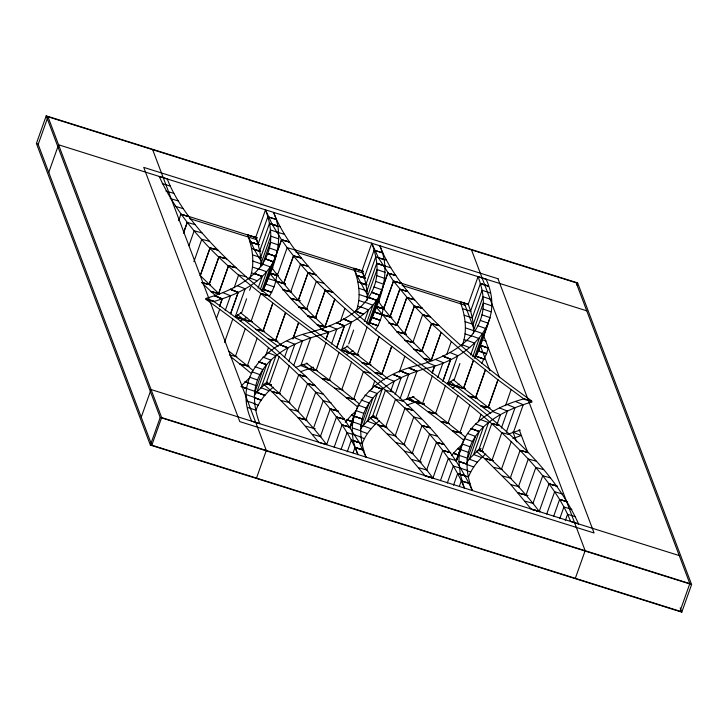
<?xml version="1.0" encoding="UTF-8"?>
<svg xmlns="http://www.w3.org/2000/svg" width="728" height="728" viewBox="0 0 728 728"><rect width="100%" height="100%" fill="white"/><g stroke="black" fill="none" stroke-linecap="round" stroke-linejoin="round"><path stroke-width="1.09" d="M249.822 278.324C255.028 264.255 252.844 248.657 247.629 234.935L257.093 237.938L247.666 235.017M368.85 324.561C380.28 300.236 391.919 272.19 379.834 245.782A1098.907 229.011 19.6 0 0 531.759 400.964L524.842 399.599L497.961 379.861L461.989 351.124L431.531 323.651L414.369 306.124L393.466 281.126L378.46 257.803L371.781 243.252A1098.907 229.011 19.6 0 1 311.975 331.868C270.361 341.132 230.876 375.393 251.706 421.184M269.105 296.615C273.601 289.68 276.394 281.599 276.895 273.328M262.562 291.154C273.992 266.83 285.64 238.784 273.546 212.367A1098.907 229.011 19.6 0 0 425.48 367.549C483.255 411.338 547.62 455.974 578.596 523.942M356.383 310.811C361.288 296.997 358.968 281.763 353.917 268.341L363.372 271.344M486.113 279.188C506.934 324.988 467.458 359.241 425.844 368.505A1098.907 229.011 19.6 0 0 366.029 457.12L359.359 442.569L344.353 419.246L323.441 394.248L306.279 376.722L275.821 349.249L239.858 320.511L212.922 300.728L206.051 299.408A1098.907 229.011 19.6 0 1 357.985 454.591C337.155 408.799 376.64 374.538 418.254 365.283A1098.907 229.011 19.6 0 0 478.069 276.658L486.122 279.215M375.384 330.03C379.88 323.086 382.673 315.006 383.183 306.743M462.38 345.145C467.585 331.076 465.401 315.479 460.196 301.756L468.605 304.422L400.691 283.046M458.959 461.461C458.713 426.18 494.712 406.579 524.533 398.689L532.123 401.911A1098.907 229.011 19.6 0 0 472.308 490.535C441.341 422.568 376.968 377.932 319.201 334.143A1098.907 229.011 19.6 0 1 167.267 178.961L159.232 176.458C190.208 244.408 254.563 289.043 312.33 332.823A1098.907 229.011 19.6 0 1 464.273 488.006L460.269 474.292L458.959 461.461L467.048 464.2L458.959 461.443L467.048 464.2M267.658 278.46L281.499 239.721L289.444 242.042L281.545 239.776L272.181 224.388L265.502 209.837A1098.907 229.011 19.6 0 1 205.696 298.462L213.313 301.674C238.029 294.312 265.675 282.118 275.776 256.438L267.704 253.571L275.766 256.456M373.946 311.848L387.778 273.127L395.723 275.457L387.824 273.191M480.225 345.281L490.044 317.626L481.954 314.824M488.306 348.111L479.879 345.108L488.306 348.111L486.586 353.762L481.663 363.436M265.957 284.066L267.367 279.406M372.236 317.481L373.655 312.822M475.129 357.976L478.524 350.887L479.934 346.228M36.4 143.471L46.21 115.843L577.623 282.892L691.6 584.529L681.79 612.157L150.377 445.108L36.4 143.471L38.566 144.153M47.984 116.78L38.175 144.408L151.824 445.181L680.016 611.22L689.826 583.592L576.176 282.819L47.984 116.78L161.643 417.554L151.824 445.181M48.758 172.418L58.568 144.79L586.759 310.829M178.66 220.711L180.881 214.278L188.779 216.544L180.926 214.332M187.251 222.495L183.474 233.115L187.196 222.431L195.049 224.633M188.934 245.7L194.167 230.758L201.965 232.905M193.912 261.652L201.783 239.275L209.528 241.35M141.241 417.171L151.06 389.544L679.242 555.582M200.291 275.648L210.073 247.984L217.727 249.959L210.037 247.957L200.227 275.575L218.728 293.502L228.501 265.838L236.009 267.676L228.465 265.802L218.646 293.43M150.377 445.108L160.196 417.481L46.21 115.843M209.118 284.421L218.937 256.802L226.554 258.74L218.937 256.802L209.191 284.493M219.537 306.315L222.213 298.862L214.56 295.668L222.177 298.88M219.601 306.288L222.24 298.853L214.56 295.668M216.307 318.846L219.71 309.282M225.189 310.674L230.539 295.768L222.795 292.611M234.17 287.778L238.62 274.957L246.091 276.758M260.861 266.848A1098.907 229.011 19.6 0 0 255.692 237.464L265.502 209.837M230.585 313.704L238.165 292.438L230.394 289.289L238.138 292.447M230.639 313.677L238.192 292.419L230.394 289.289M258.003 244.371L267.822 216.744L275.894 219.356M224.479 342.415L232.778 319.037M259.659 251.069L269.469 223.441L277.541 226.053M260.642 257.548L270.452 229.921L278.542 232.632M246.592 298.789L241.687 312.603L235.353 316.452L245.2 288.816L237.346 285.704M249.613 290.29L250.796 287.069M260.952 263.8L270.771 236.172L278.86 238.93M262.116 265.584L270.416 242.206L278.496 245.008M258.094 288.161L262.28 276.431L254.309 273.428L262.244 276.467M235.463 356.301L245.272 328.674M260.205 289.899L266.657 271.799L258.649 268.832M251.051 321.412L260.77 293.712L268.077 295.368L260.861 293.784M261.689 291.355L270.37 266.921L262.335 263.982M263.572 289.453L273.409 261.789L265.356 258.895L273.382 261.825M281.518 239.749C296.624 261.771 315.269 281.108 334.78 299.244L324.97 326.872C305.46 308.736 286.814 289.398 271.708 267.376L281.545 239.776L289.444 242.042M277.395 275.375L287.16 247.684L295.058 249.95M247.356 365.811L257.175 338.183M280.862 344.608L262.99 330.958L272.763 303.294M263.045 330.994L272.809 303.33M283.683 283.492L293.475 255.837L301.328 258.04L293.53 255.901L283.711 283.529M265.447 356.056L268.468 347.556M254.618 392.947L262.917 369.569L254.9 366.612M290.69 291.864L300.446 264.173L308.253 266.311L300.473 264.2M256.784 392.346L266.603 364.719L258.622 361.716M261.134 387.751L270.943 360.123L262.972 357.12M266.13 383.401L275.948 355.783L268.022 352.716M298.28 300.346L308.062 272.681L315.806 274.756L308.126 272.745L298.307 300.373M269.351 384.42L279.161 356.793M284.512 357.412L287.906 347.848L280.107 344.708M292.865 338.775L298.526 322.832M292.965 338.848L298.571 322.868M306.57 309.054L316.316 281.363L324.006 283.374M288.825 361.27L294.858 344.262L287.087 341.114M279.425 393.502L289.244 365.875M293.775 365.383L302.457 340.941L294.713 337.783M256.493 478.087L266.311 450.459L152.662 149.686M315.406 317.836L325.216 290.208L332.833 292.156L325.289 290.281M315.47 317.909L325.252 290.245L332.833 292.156M300.873 365.511L310.692 337.883L303.039 334.689M288.88 402.438L298.698 374.811L306.242 376.685M324.934 326.836L334.744 299.208M297.716 411.22L307.525 383.592L315.142 385.531M325.816 339.721L328.455 332.286C350.141 324.788 373.346 312.476 382.054 289.853L373.992 286.978M325.853 339.712L328.528 332.268L320.839 329.074L328.455 332.286L319.556 335.089A1098.907 229.011 19.6 0 0 259.75 423.714L251.697 421.157M316.17 370.325L325.989 342.697M331.477 344.08L336.818 329.183L329.074 326.017M340.449 321.194L344.899 308.372L334.78 299.244M305.906 419.829L315.724 392.201L323.469 394.276M361.98 270.907L371.781 243.252M336.864 347.11L344.444 325.844L336.673 322.695L344.417 325.862M336.545 348.148L344.471 325.835L336.673 322.695M364.282 277.787L374.101 250.159L382.173 252.771M329.247 380.08L339.066 352.452M313.468 428.273L323.287 400.646L331.085 402.793M351.424 322.249L343.625 319.119L351.478 322.222L341.614 349.877L347.966 346.009M365.938 284.484L375.748 256.857L383.838 259.514M366.921 290.954L376.731 263.327L384.821 265.993M348.721 343.889L353.635 330.075M367.24 297.215L377.049 269.588L385.139 272.345M320.384 436.545L330.203 408.918L338.001 411.065M364.373 321.567L368.568 309.846L360.588 306.834M341.741 389.717L351.551 362.089M366.493 323.314L372.936 305.214L364.928 302.238M387.141 378.014L357.284 354.782L367.058 327.118L344.936 308.408M367.94 324.806L376.649 300.327L368.614 297.397L376.622 300.364M369.851 322.868L379.688 295.195L371.635 292.31L379.67 295.24M378.005 300.819L387.806 273.155L395.723 275.457M334.161 447.229L342.087 424.915L349.995 427.181M431.213 360.251L441.022 332.623L431.285 360.324L404.559 333.752L383.647 308.754L393.439 281.099L401.346 283.365L393.484 281.154L383.674 308.781M353.635 399.217L363.454 371.589L370.761 373.255M369.233 364.328L379.042 336.7M369.324 364.4L379.088 336.736L367.094 327.154M341.013 449.631L347.056 432.632L355.036 435.026M350.095 426.481L355.774 410.501L363.827 413.395M349.904 427.846L354.063 416.107L362.135 418.955L354.054 416.152M350.195 427.491L355.501 412.567M356.62 409.427L358.149 405.132L366.184 408.062M389.944 316.871L399.754 289.253L407.616 291.455L399.809 289.316L389.999 316.935M347.211 451.842L351.36 440.158L359.341 442.542M371.735 389.471L374.756 380.962M360.897 426.353L369.205 402.975L361.179 400.027M396.942 325.243L406.724 297.579L414.532 299.727L406.779 297.652L396.969 325.27M353.116 452.789L355 447.474L363.017 449.922M363.072 425.762L372.882 398.134L364.892 395.14M391.628 346.41L381.863 374.074L391.728 346.483M367.413 421.166L377.222 393.539L369.269 390.508M372.418 416.816L382.227 389.189L374.329 386.113M414.341 306.097L404.559 333.752L414.405 306.16L422.094 308.171L414.341 306.097L422.094 308.171M375.63 417.827L385.44 390.199L392.92 392.001M390.79 390.818L394.194 381.254L386.341 378.151M399.244 372.263L404.804 356.247L379.088 336.736M412.858 342.469L422.604 314.778L430.284 316.78L422.668 314.842M395.104 394.676L401.146 377.677L393.402 374.511M385.704 426.917L395.522 399.29L403.066 401.164M400.054 398.789L408.736 374.356L401.055 371.171M421.685 351.242L431.495 323.623L439.121 325.562L431.567 323.687M421.758 351.315L431.531 323.651L439.121 325.562M407.161 398.926L416.971 371.298L409.354 368.086M395.168 435.844L404.977 408.226L412.53 410.091M403.995 444.626L413.804 416.998L421.494 419.01M434.743 365.702L432.095 373.136L434.807 365.674L427.127 362.489M422.458 403.731L432.268 376.103M437.756 377.495L443.097 362.589L435.353 359.432M446.728 354.6L451.178 341.778M412.194 453.244L422.003 425.616L429.693 427.627M478.069 276.658L468.25 304.286A1098.907 229.011 19.6 0 1 473.428 333.67M443.152 380.526L450.696 359.268L442.952 356.11L450.696 359.268M442.797 381.572L450.75 359.241L442.952 356.11M470.57 311.193L480.38 283.565L488.442 286.122M435.535 413.486L445.345 385.858M419.747 461.689L429.566 434.061L437.373 436.199M472.217 317.89L482.036 290.263L490.117 292.929M473.2 324.37L483.019 296.742L491.109 299.454M454.299 379.388L459.914 363.481M473.519 330.621L483.328 302.994L491.418 305.751M426.672 469.96L436.481 442.333L444.289 444.471M470.661 354.982L474.847 343.252L466.866 340.249M448.02 423.123L457.839 395.495M472.772 356.72L479.224 338.62L471.216 335.654M493.429 411.429L463.563 388.197L473.337 360.533M474.219 358.212L482.928 333.743L474.893 330.803M463.609 388.233L473.428 360.606M476.139 356.274L485.967 328.61L477.914 325.716M478.514 350.905L488.342 323.241L480.271 320.393M440.44 480.644L448.366 458.331L456.31 460.66M459.923 432.632L469.733 405.005M475.511 397.734L485.321 370.115L475.602 397.816M447.292 483.046L453.335 466.047L461.315 468.432M456.001 460.961L462.053 443.916L470.106 446.801M456.183 461.252L460.351 449.522L468.423 452.37M456.483 460.897L464.428 438.547L472.463 441.477M453.489 485.257L457.639 473.564L465.62 475.957M478.396 421.812L481.035 414.378M467.176 459.768L475.484 436.391L467.449 433.451M459.395 486.204L461.288 480.89L469.323 483.392M469.351 459.168L479.17 431.54L471.189 428.537M488.142 407.489L497.916 379.825M488.197 407.525L498.007 379.898M473.691 454.572L483.51 426.945L475.53 423.942M478.696 450.223L488.506 422.595L480.589 419.537M481.909 451.242L491.728 423.614L499.117 425.343M497.078 424.233L500.473 414.669L492.647 411.548M505.532 405.669L511.083 389.653M501.383 428.082L507.425 411.083L499.626 407.953M506.342 432.204L515.024 407.762L507.307 404.586M513.44 432.332L523.25 404.704L515.57 401.519M501.446 469.26L511.256 441.632M576.867 285.021L577.623 282.892M510.273 478.041L520.092 450.414L527.709 452.352M518.472 486.65L528.282 459.022L536.035 461.097M526.035 495.095L535.844 467.467L543.652 469.615M532.951 503.366L542.76 475.739L550.623 477.95M546.728 514.05L554.654 491.737L562.598 494.066M553.58 516.452L559.614 499.454L567.558 501.783M559.768 518.664L563.918 506.979L571.935 509.418M565.301 520.675L567.567 514.296L575.602 516.798M575.338 578.314L585.157 550.687L471.507 249.913M255.801 410.483C259.295 401.274 265.602 393.338 273.237 387.187M362.089 443.898C365.583 434.68 371.881 426.745 379.516 420.593M468.368 477.304C471.862 468.095 478.16 460.16 485.794 454.008M345.209 422.24L351.488 415.115L355.683 411.466M451.487 455.646L457.766 448.521L461.962 444.881M241.569 385.558L250.223 377.341M240.149 321.139L246.838 317.353M346.437 354.554L353.116 350.769M454.254 379.425L447.893 383.292L457.757 355.637L449.904 352.525M459.404 384.175L452.716 387.96M300.364 371.744L313.422 367.176M406.643 405.159L418.727 400.891M512.931 438.565L521.093 435.535L512.712 432.059M206.051 299.408L212.967 300.773M302.875 364.346L309.2 368.923L316.844 370.425M409.154 397.761L415.479 402.329L424.224 404.049M309.2 368.923L316.908 370.47L309.2 368.923L334.561 388.161L357.584 406.897M463.863 440.304L440.849 421.576L415.479 402.329L424.288 404.095M268.659 339.303L276.422 340.895M374.938 372.718L382.71 374.301M481.226 406.124L490.099 407.944M329.648 380.189L322.167 378.606L329.939 380.189M415.479 402.329L424.351 404.149M435.936 413.604L428.455 412.012L436.218 413.604M237.565 314.632L268.505 339.193L278.06 341.177M343.853 348.039L374.793 372.599L382.218 374.147M450.132 381.454L481.072 406.015L489.562 407.78M322.167 378.606L330.658 380.371M428.455 412.012L436.946 413.786M255.965 329.52L263.445 331.104M268.359 339.075L275.839 340.668M362.253 362.926L370.798 364.746M374.647 372.49L382.127 374.074M468.532 396.341L477.077 398.152M480.926 405.896L489.471 407.716M229.356 354.982L236.828 356.565M334.561 388.161L343.115 389.981M449.513 423.478L440.849 421.576L448.33 423.159M255.819 329.402L264.428 331.267M362.098 362.817L370.707 364.673M468.386 396.223L476.995 398.089M440.849 421.576L448.375 423.205M243.88 319.856L252.543 321.767M255.683 329.293L264.346 331.195M350.159 353.271L358.822 355.173L350.022 353.162M361.962 362.708L370.625 364.61M456.438 386.677L465.101 388.588M468.24 396.114L476.913 398.016M230.812 356.775L240.085 364.182L248.749 366.093M355.146 399.59L346.373 397.597L355.036 399.499M461.425 432.996L452.652 431.003L460.233 432.669M243.734 319.747L252.452 321.694L243.607 319.637M456.301 386.568L465.019 388.515M251.296 373.482L240.085 364.182L248.803 366.139M346.373 397.597L355.091 399.545M452.652 431.003L461.37 432.951M260.77 293.712L268.077 295.368M349.886 353.053L358.658 355.046M456.165 386.459L463.845 388.206M240.085 364.182L248.858 366.175M265.074 383.392L271.417 384.875M377.805 418.373L371.389 416.835L376.64 418.036M477.659 450.223L482.919 451.451M499.162 425.38L491.728 423.614L499.199 425.416M371.38 416.816L376.685 418.081M211.284 291.728L219.829 293.794M317.572 325.143L326.117 327.2M423.851 358.549L432.396 360.615L423.732 358.449L414.132 349.367L396.833 331.704L375.839 306.606L384.411 309.018M263.572 384.147L271.908 391.664L280.453 393.721M433.679 478.287L425.052 475.812L404.468 451.196L378.187 425.07L386.732 427.136L378.187 425.07L369.851 417.563M476.139 450.969L484.466 458.485L493.011 460.542M228.501 265.838L236.009 267.676M202.457 283.392L211.166 291.628L219.756 293.73M278.132 275.603L269.56 273.2L290.554 298.298L307.844 315.961L317.454 325.034L326.044 327.136M271.908 391.664L280.498 393.766L271.908 391.664L298.18 417.781L318.764 442.397L326.271 444.508M539.903 511.629L531.331 509.218L539.93 511.657L531.331 509.218L510.747 484.602L484.466 458.485L491.982 460.324L501.801 432.696L509.354 434.571M201.674 282.655L210.31 284.794M211.056 291.519L219.692 293.666M307.953 316.061L316.589 318.209L307.844 315.961M317.344 324.934L325.971 327.072M414.241 349.476L422.868 351.615M423.623 358.34L432.25 360.478M281.29 400.527L289.999 402.748M378.187 425.07L386.823 427.218M387.569 433.943L396.287 436.163M484.466 458.485L493.102 460.624M493.848 467.349L502.484 469.487M218.973 256.829L226.554 258.74M201.565 282.546L210.237 284.73L202.548 282.728M414.132 349.367L422.804 351.551M298.981 307.152L307.698 309.373M405.269 340.558L413.977 342.779L405.159 340.458M307.744 315.861L316.452 318.081M414.023 349.267L422.74 351.488M290.053 409.236L298.762 411.457M396.332 442.651L405.123 444.945M502.611 476.057L511.329 478.278M210.073 247.984L217.727 249.959M422.631 314.805L430.284 316.78M298.88 307.043L307.635 309.309L298.78 306.943M290.654 298.398L299.436 300.7M396.933 331.813L405.724 334.106M405.068 340.358L412.758 342.369M306.643 420.047L298.18 417.781L306.97 420.083M404.468 451.196L413.258 453.489M510.747 484.602L519.537 486.905M300.027 300.81L290.554 298.298L299.981 300.746M396.833 331.704L406.315 334.216L396.751 331.613M298.18 417.781L306.606 420.02M308.062 272.681L315.806 274.756M282.964 289.817L291.418 292.083M389.243 323.232L397.706 325.498M305.687 426.162L315.269 428.792M411.966 459.577L421.476 462.125M518.245 492.983L527.8 495.577L518.245 492.983L526.708 495.249M282.874 289.717L291.364 292.019L282.792 289.626M389.161 323.132L397.643 325.434M406.724 297.579L414.532 299.727M275.93 281.418L285.512 284.047L275.848 281.317M382.218 314.824L391.8 317.454M389.08 323.032L397.597 325.371M312.549 434.37L321.121 436.782M418.827 467.776L427.4 470.188M525.106 501.192L533.688 503.594M293.502 255.865L301.328 258.04M399.781 289.28L407.616 291.455M382.136 314.733L391.746 317.399L373.601 311.702M285.421 283.938L267.303 278.333M344.326 419.219L336.473 417.007L326.654 444.635A1098.907 229.011 19.6 0 0 266.939 382.3M450.605 452.625L442.751 450.423L432.942 478.05A1098.907 229.011 19.6 0 0 373.218 415.706M556.938 486.104L549.03 483.829L556.911 486.067L549.03 483.829L539.221 511.456A1098.907 229.011 19.6 0 0 479.497 449.121M269.487 273.1L278.087 275.548M375.766 306.515L384.366 308.954L375.703 306.424M450.632 452.661L442.751 450.423L450.65 452.689M183.165 208.636L175.221 206.306M180.881 214.278L188.779 216.544M393.439 281.099L401.346 283.365M269.415 273.009L278.041 275.484M178.196 200.919L170.216 198.535M276.54 232.005L284.484 234.325M382.819 265.411L390.763 267.74M258.795 257.33L260.961 257.967M365.074 290.736L367.24 291.373M247.629 234.935L254.363 249.595L258.74 257.239L260.906 257.885M353.917 268.341L356.938 275.575L365.019 290.645L367.194 291.291M165.911 191.009L173.892 193.393M280.171 226.808L272.163 224.361M378.478 257.83L386.459 260.214M254.418 249.686L259.86 251.315M360.697 283.101L366.139 284.73M258.686 257.148L260.861 257.803M364.965 290.563L367.149 291.209M260.624 251.488L254.363 249.595L260.597 251.424M360.642 283.01L366.903 284.903M465.638 475.985L457.639 473.564L465.647 476.012M162.235 183.629L170.243 186.077M268.514 217.044L276.531 219.483M382.81 252.898L374.774 250.396M250.705 242.251L259.068 244.799M365.347 278.214L356.984 275.657L365.32 278.16M360.606 282.919L366.876 284.839M250.66 242.16L259.041 244.744M363.026 449.95L355 447.474L363.045 449.977M353.945 268.432L363.39 271.362M250.623 242.078L259.013 244.69M356.911 275.493L365.301 278.105M578.587 523.914L570.552 521.412A1098.907 229.011 19.6 0 0 418.618 366.23L404.859 356.283M188.133 216.234L257.084 237.901M294.412 249.64L362.317 270.989M189.426 218.537L256.693 239.685M295.759 251.961L363.035 273.109M402.102 285.394L465.037 305.178M161.643 417.554L689.826 583.592M160.196 417.481L691.6 584.529M462.498 308.608L470.925 311.338M356.21 275.202L364.628 277.869M249.931 241.787L258.358 244.517M461.934 481.072L469.997 483.629M355.655 447.656L363.718 450.213M464.136 315.251L472.563 317.972M357.848 281.845L366.293 284.621M251.57 248.43L260.005 251.206M468.341 476.931L460.26 474.265M353.99 440.913L362.062 443.516M247.711 407.498L255.783 410.11M465.11 321.676L473.546 324.461M358.831 288.27L367.267 291.1M252.543 254.855L260.988 257.685M459.277 467.795L467.358 470.452M361.079 437.046L352.989 434.334M246.719 400.973L254.8 403.631M465.42 327.882L473.864 330.712M359.141 294.476L367.585 297.352M252.862 261.061L261.297 263.946M272.909 267.786L270.798 267.185M352.68 428.073L360.76 430.785M246.392 394.667L254.481 397.379M377.086 300.546L379.197 301.256M482.983 309.027L491.063 311.83M376.695 275.612L384.775 278.424M377.086 300.591L379.188 301.31M465.074 333.87L471.398 336.063M486.177 341.068L481.945 339.721M358.786 300.455L365.119 302.62M383.065 308.736L375.675 306.215L383.055 308.809M252.507 267.049L258.84 269.242M269.396 272.809L276.786 275.33M459.313 455.409L467.394 458.167M361.115 424.761L353.034 421.958M246.746 388.588L254.836 391.346M276.776 275.393L269.387 272.854L276.767 275.466M375.675 281.418L383.747 284.266M269.396 248.002L277.468 250.851M375.666 306.315L383.046 308.872M464.055 339.621L467.221 340.74M357.776 306.215L360.933 307.325M251.497 272.8L254.654 273.919M255.856 385.549L247.784 382.701M354.063 416.134L362.135 418.955M479.861 345.199L488.288 348.175M478.187 350.723L486.613 353.699M380.28 320.411L371.871 317.39L380.325 320.284M274.046 286.877L265.593 283.984M249.476 377.131L257.548 379.98M267.704 253.571L275.776 256.438M486.586 353.762L478.169 350.76L486.559 353.817M371.89 317.353L380.307 320.347M475.812 356.092L484.229 359.104M369.533 322.677L377.941 325.698M251.843 371.762L259.896 374.656M466.493 470.506L470.707 472.017M364.419 438.611L360.224 437.073M253.936 403.685L258.14 405.196M371.635 292.31L379.679 295.222M265.356 258.895L273.4 261.807M484.202 359.168L475.794 356.129L484.165 359.232M263.208 289.353L271.599 292.41M467.403 464.673L473.7 466.966M361.124 431.267L367.422 433.56M254.846 397.852L261.134 400.145L254.864 397.825M368.614 297.397L376.64 300.346M254.855 397.834L261.134 400.145M453.317 453.244L458.54 455.182M477.35 462.162L469.023 459.022M347.038 419.838L352.261 421.776L347.074 419.783M362.708 425.653L371.071 428.756M241.796 386.814L245.982 388.361M255.382 391.855L264.792 395.34L256.465 392.201M458.576 455.137L453.362 453.189L458.613 455.1M241.842 386.759L246.009 388.324M256.447 392.219L264.792 395.34M457.721 448.575L460.842 449.749M481.663 457.603L473.373 454.427M351.433 415.169L354.563 416.343L351.488 415.115M367.049 421.048L375.384 424.187M347.129 419.728L352.334 421.685M245.154 381.754L248.275 382.928L245.209 381.7M260.77 387.642L269.096 390.781M240.85 386.313L246.055 388.279M254.309 273.428L262.262 276.449M457.766 448.521L460.888 449.704L457.83 448.466M461.871 344.599L469.769 347.666M363.49 314.259L355.583 311.184L363.527 314.223M249.304 277.778L257.248 280.817M374.283 386.149L382.227 389.189L374.31 386.131M483.519 452.097L478.378 450.077M372.054 416.698L377.24 418.682M351.542 415.06L354.654 416.252M265.775 383.292L270.962 385.267M245.263 381.654L248.375 382.837M355.583 311.184L363.509 314.241M341.35 349.704L349.54 352.944M235.062 316.289L243.261 319.528M343.625 319.119L351.451 322.24M349.467 352.989L341.296 349.731L349.385 353.025M243.188 319.574L235.017 316.316L243.106 319.619M447.529 383.165L455.673 386.441M406.433 398.644L414.814 402.12L406.506 398.626M300.145 365.238L308.536 368.714M320.839 329.074L328.492 332.277M406.47 398.635L414.814 402.12M481.072 406.015L490.736 413.222M374.793 372.599L384.457 379.816M268.505 339.193L278.178 346.401M262.99 330.958L240.531 312.685M453.089 379.506L463.563 388.197M346.81 346.091L357.284 354.782M423.732 358.449L428.019 362.307M317.454 325.034L321.731 328.901M211.166 291.628L215.452 295.486M377.987 300.782L383.647 308.754M365.019 290.645L367.267 294.139M258.74 257.239L260.988 260.733M364.537 277.004L361.962 270.88A1098.907 229.011 19.6 0 1 367.139 300.255M255.683 237.464L258.249 243.598M680.18 607.907L681.79 612.157M483.883 336.281L499.499 377.605M519.119 429.52L527.927 452.825M463.973 302.375L473.755 328.246M480.171 345.227L489.798 370.716M513.067 432.296L516.68 441.86M466.821 462.371A1098.907 229.011 19.6 0 1 481.035 448.439M508.217 434.216A1098.907 229.011 19.6 0 1 520.283 430.139M412.503 396.505A1098.907 229.011 19.6 0 1 465.21 436.973M360.542 428.965A1098.907 229.011 19.6 0 1 373.964 415.624M401.938 400.8A1098.907 229.011 19.6 0 1 413.995 396.724M306.215 363.09A1098.907 229.011 19.6 0 1 358.931 403.567M254.263 395.55A1098.907 229.011 19.6 0 1 267.686 382.209M295.659 367.394A1098.907 229.011 19.6 0 1 307.716 363.317M228.392 350.814A1098.907 229.011 19.6 0 1 252.643 370.152M285.349 313.004L275.584 340.668L285.449 313.076M271.471 384.921L265.092 383.401L271.517 384.966M306.279 376.722L298.698 374.811L306.315 376.758M412.567 410.128L404.977 408.226L412.594 410.164M315.179 385.567L307.525 383.592L315.215 385.603M527.745 452.388L520.092 450.414L527.773 452.425M429.72 427.654L422.003 425.616L429.757 427.691M338.029 411.093L330.203 408.918L338.056 411.129M444.317 444.508L436.481 442.333L444.335 444.535M433.624 478.214L425.052 475.812L433.651 478.25M344.353 419.246L336.473 417.007L344.371 419.283M350.013 427.218L342.087 424.915L350.031 427.245M567.576 501.81L559.614 499.454L567.594 501.847M359.359 442.569L351.36 440.158L359.368 442.597M498.007 278.751L143.734 167.385L239.803 421.621L594.075 532.987L498.007 278.751M488.452 286.149L480.38 283.565L488.452 286.177M277.55 226.08L269.469 223.441L277.55 226.108M384.821 266.02L376.731 263.327L384.821 266.039M382.018 314.696L373.591 311.748L382 314.76M271.662 292.292L263.254 289.271L271.635 292.347M377.914 325.762L369.515 322.722L377.877 325.816M479.17 431.54L471.153 428.574L479.17 431.54M266.603 364.719L258.595 361.752L266.603 364.719M455.828 386.35L447.629 383.11L455.755 386.395M287.906 347.848L280.053 344.735L287.906 347.848M401.146 377.677L393.338 374.538L401.146 377.677M408.736 374.356L400.991 371.189L408.736 374.356M416.971 371.298L409.291 368.113L416.971 371.298"/></g></svg>
